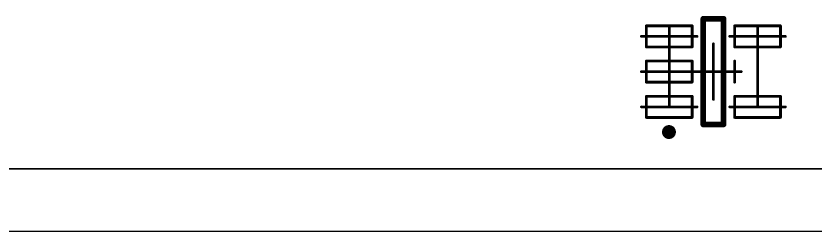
# Model space of a CAD drawing. Header units: millimetres. Extents: x 0.68 to 5.3, y 1.23 to 2.65.
# Drawn here: x 2.99 to 4.122, y 1.338 to 1.644 of the extents above; entities that cross this region are included whole.
import ezdxf

# ---------------------------------------------------------------- set-up
doc = ezdxf.new("R2010")
doc.units = ezdxf.units.MM
doc.header["$MEASUREMENT"] = 0
for name, color, linetype in [('Mechanical1', 6, 'Continuous'), ('Mechanical2', 216, 'Continuous'), ('Mechanical8', 56, 'Continuous'), ('TopOverlay', 2, 'Continuous')]:
    doc.layers.add(name, color=color, linetype=linetype)

# ---------------------------------------------------------------- blocks, each defined once
blk = doc.blocks.new('XFMR_MINI_CIRCUITS_AT224_5')
at = {"layer": 'Mechanical8', "const_width": 0.00394}
for points in [[(-0.05, 0.102), (-0.05, 0.0626)], [(0, 0.102), (0, 0.0626)], [(0.05, 0.102), (0.05, 0.0626)], [(-0.065, 0.0951), (-0.065, 0.0301)], [(-0.065, 0.0951), (-0.035, 0.0951)], [(-0.035, 0.0951), (-0.035, 0.0301)], [(-0.015, 0.0951), (-0.015, 0.0301)], [(-0.015, 0.0951), (0.015, 0.0951)], [(0.015, 0.0951), (0.015, 0.0301)], [(0.035, 0.0951), (0.035, 0.0301)], [(0.035, 0.0951), (0.065, 0.0951)], [(0.065, 0.0951), (0.065, 0.0301)], [(-0.05, 0.0626), (-0.05, 0.0232)], [(-0.05, 0.0626), (0.065, 0.0626)], [(0, 0.0626), (0, 0.0232)], [(0.05, 0.0626), (0.05, 0.0232)], [(0, 0.0394), (0, 0)], [(-0.065, 0.0301), (-0.035, 0.0301)], [(-0.015, 0.0301), (0.015, 0.0301)], [(0.035, 0.0301), (0.065, 0.0301)], [(-0.0394, 0), (0, 0)], [(0, 0), (0, -0.0394)], [(0, 0), (0.0394, 0)], [(-0.05, -0.0232), (-0.05, -0.0626)], [(0.05, -0.0232), (0.05, -0.0626)], [(-0.065, -0.0301), (-0.065, -0.0951)], [(-0.065, -0.0301), (-0.035, -0.0301)], [(-0.035, -0.0301), (-0.035, -0.0951)], [(-0.015, -0.0301), (0.015, -0.0301)], [(0.035, -0.0301), (0.035, -0.0951)], [(0.035, -0.0301), (0.065, -0.0301)], [(0.065, -0.0301), (0.065, -0.0951)], [(-0.05, -0.0626), (-0.05, -0.102)], [(-0.05, -0.0626), (0.065, -0.0626)], [(0.05, -0.0626), (0.05, -0.102)], [(-0.065, -0.0951), (-0.035, -0.0951)], [(0.035, -0.0951), (0.065, -0.0951)]]:
    blk.add_lwpolyline(points, dxfattribs=at)
at = {"layer": 'Mechanical8', "const_width": 0.00197}
for points in [[(-0.051, 0.102, 1), (-0.049, 0.102, 1)], [(-0.001, 0.102, 1), (0.001, 0.102, 1)], [(0.049, 0.102, 1), (0.051, 0.102, 1)], [(-0.0659, 0.0951, 1), (-0.064, 0.0951, 1)], [(-0.0659, 0.0951, 1), (-0.064, 0.0951, 1)], [(-0.036, 0.0951, 1), (-0.0341, 0.0951, 1)], [(-0.036, 0.0951, 1), (-0.0341, 0.0951, 1)], [(-0.0159, 0.0951, 1), (-0.014, 0.0951, 1)], [(-0.0159, 0.0951, 1), (-0.014, 0.0951, 1)], [(0.014, 0.0951, 1), (0.0159, 0.0951, 1)], [(0.014, 0.0951, 1), (0.0159, 0.0951, 1)], [(0.0341, 0.0951, 1), (0.036, 0.0951, 1)], [(0.0341, 0.0951, 1), (0.036, 0.0951, 1)], [(0.064, 0.0951, 1), (0.0659, 0.0951, 1)], [(0.064, 0.0951, 1), (0.0659, 0.0951, 1)], [(-0.051, 0.0626, 1), (-0.049, 0.0626, 1)], [(-0.051, 0.0626, 1), (-0.049, 0.0626, 1)], [(-0.051, 0.0626, 1), (-0.049, 0.0626, 1)], [(-0.001, 0.0626, 1), (0.001, 0.0626, 1)], [(-0.001, 0.0626, 1), (0.001, 0.0626, 1)], [(0.049, 0.0626, 1), (0.051, 0.0626, 1)], [(0.049, 0.0626, 1), (0.051, 0.0626, 1)], [(0.064, 0.0626, 1), (0.0659, 0.0626, 1)], [(-0.001, 0.0394, 1), (0.001, 0.0394, 1)], [(-0.0659, 0.0301, 1), (-0.064, 0.0301, 1)], [(-0.0659, 0.0301, 1), (-0.064, 0.0301, 1)], [(-0.051, 0.0232, 1), (-0.049, 0.0232, 1)], [(-0.036, 0.0301, 1), (-0.0341, 0.0301, 1)], [(-0.036, 0.0301, 1), (-0.0341, 0.0301, 1)], [(-0.0159, 0.0301, 1), (-0.014, 0.0301, 1)], [(-0.0159, 0.0301, 1), (-0.014, 0.0301, 1)], [(-0.001, 0.0232, 1), (0.001, 0.0232, 1)], [(0.014, 0.0301, 1), (0.0159, 0.0301, 1)], [(0.014, 0.0301, 1), (0.0159, 0.0301, 1)], [(0.0341, 0.0301, 1), (0.036, 0.0301, 1)], [(0.0341, 0.0301, 1), (0.036, 0.0301, 1)], [(0.049, 0.0232, 1), (0.051, 0.0232, 1)], [(0.064, 0.0301, 1), (0.0659, 0.0301, 1)], [(0.064, 0.0301, 1), (0.0659, 0.0301, 1)], [(-0.0404, 0, 1), (-0.0384, 0, 1)], [(-0.001, 0, 1), (0.001, 0, 1)], [(-0.001, 0, 1), (0.001, 0, 1)], [(-0.001, 0, 1), (0.001, 0, 1)], [(-0.001, 0, 1), (0.001, 0, 1)], [(0.0384, 0, 1), (0.0404, 0, 1)], [(-0.051, -0.0232, 1), (-0.049, -0.0232, 1)], [(0.049, -0.0232, 1), (0.051, -0.0232, 1)], [(-0.0659, -0.0301, 1), (-0.064, -0.0301, 1)], [(-0.0659, -0.0301, 1), (-0.064, -0.0301, 1)], [(-0.036, -0.0301, 1), (-0.0341, -0.0301, 1)], [(-0.036, -0.0301, 1), (-0.0341, -0.0301, 1)], [(-0.0159, -0.0301, 1), (-0.014, -0.0301, 1)], [(0.014, -0.0301, 1), (0.0159, -0.0301, 1)], [(0.0341, -0.0301, 1), (0.036, -0.0301, 1)], [(0.0341, -0.0301, 1), (0.036, -0.0301, 1)], [(0.064, -0.0301, 1), (0.0659, -0.0301, 1)], [(0.064, -0.0301, 1), (0.0659, -0.0301, 1)], [(-0.001, -0.0394, 1), (0.001, -0.0394, 1)], [(-0.051, -0.0626, 1), (-0.049, -0.0626, 1)], [(-0.051, -0.0626, 1), (-0.049, -0.0626, 1)], [(-0.051, -0.0626, 1), (-0.049, -0.0626, 1)], [(0.049, -0.0626, 1), (0.051, -0.0626, 1)], [(0.049, -0.0626, 1), (0.051, -0.0626, 1)], [(0.064, -0.0626, 1), (0.0659, -0.0626, 1)], [(-0.0659, -0.0951, 1), (-0.064, -0.0951, 1)], [(-0.0659, -0.0951, 1), (-0.064, -0.0951, 1)], [(-0.051, -0.102, 1), (-0.049, -0.102, 1)], [(-0.036, -0.0951, 1), (-0.0341, -0.0951, 1)], [(-0.036, -0.0951, 1), (-0.0341, -0.0951, 1)], [(0.0341, -0.0951, 1), (0.036, -0.0951, 1)], [(0.0341, -0.0951, 1), (0.036, -0.0951, 1)], [(0.049, -0.102, 1), (0.051, -0.102, 1)], [(0.064, -0.0951, 1), (0.0659, -0.0951, 1)], [(0.064, -0.0951, 1), (0.0659, -0.0951, 1)]]:
    blk.add_lwpolyline(points, format="xyb", close=True, dxfattribs=at)
at = {"layer": 'TopOverlay'}
for points, const_width in [([(-0.0807, 0.063, 1), (-0.0906, 0.063, 1)], 0.00984), ([(-0.093, 0.063, 1), (-0.0881, 0.063, 1)], 0.00492), ([(-0.0832, 0.063, 1), (-0.0782, 0.063, 1)], 0.00492), ([(-0.077, 0.0144, 1), (-0.073, 0.0144, 1)], 0.00394), ([(-0.077, 0.0144, 1), (-0.073, 0.0144, 1)], 0.00394), ([(0.073, 0.0144, 1), (0.077, 0.0144, 1)], 0.00394), ([(0.073, 0.0144, 1), (0.077, 0.0144, 1)], 0.00394), ([(-0.077, -0.0144, 1), (-0.073, -0.0144, 1)], 0.00394), ([(-0.077, -0.0144, 1), (-0.073, -0.0144, 1)], 0.00394), ([(0.073, -0.0144, 1), (0.077, -0.0144, 1)], 0.00394), ([(0.073, -0.0144, 1), (0.077, -0.0144, 1)], 0.00394)]:
    blk.add_lwpolyline(points, format="xyb", close=True, dxfattribs=dict(at, const_width=const_width))
at = {"layer": 'TopOverlay', "const_width": 0.00787}
for points in [[(-0.075, 0.0144), (-0.075, -0.0144)], [(-0.075, 0.0144), (0.075, 0.0144)], [(0.075, 0.0144), (0.075, -0.0144)], [(-0.075, -0.0144), (0.075, -0.0144)]]:
    blk.add_lwpolyline(points, dxfattribs=at)

msp = doc.modelspace()

# ---------------------------------------------------------------- linework, layer by layer
at = {"layer": 'Mechanical1', "const_width": 0.00197}
msp.add_lwpolyline([(1.9094, 1.3386), (5.1181, 1.3386)], dxfattribs=at)
at = {"layer": 'Mechanical2', "const_width": 0.00197}
msp.add_lwpolyline([(1.9882, 1.4272), (5.0197, 1.4272)], dxfattribs=at)

# ---------------------------------------------------------------- block references
at = {"rotation": 90}
msp.add_blockref('XFMR_MINI_CIRCUITS_AT224_5', (3.9783, 1.565), dxfattribs=at)

doc.saveas('drawing.dxf')
